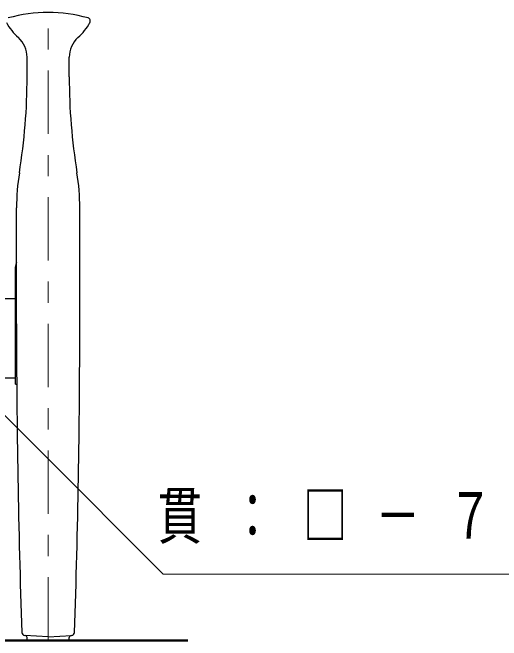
# Model space of a CAD drawing. Units: millimetres on the paper, scale 1:20. Extents: x -385 to 0, y 0 to 267.
# Drawn here: x -213.36 to -190.18, y 106.94 to 136.69 of the extents above; entities that cross this region are included whole.
import ezdxf

# ---------------------------------------------------------------- set-up
doc = ezdxf.new("R2010")
doc.units = ezdxf.units.MM
doc.linetypes.add('USER2', pattern=[6, 3, -1, 1, -1])
doc.layers.add('1_20', color=7, linetype='Continuous', lineweight=25)
doc.styles.add('ＭＳ ゴシック', font='')
doc.styles.get('ＭＳ ゴシック').set_extended_font_data('MS Gothic')

msp = doc.modelspace()

# ---------------------------------------------------------------- linework, layer by layer
at = {"layer": '1_20', "linetype": 'USER2', "lineweight": 13}
msp.add_line((-211.675, 106.94), (-211.675, 136.689), dxfattribs=at)
at = {"layer": '1_20', "color": 4}
for p, q in [((-212.675, 133.648), (-212.675, 134.572)), ((-210.675, 133.648), (-210.675, 134.572)), ((-213.175, 121.94), (-213.175, 127.433)), ((-210.175, 121.94), (-210.175, 127.433)), ((-211.675, 107.115), (-212.783, 107.173)), ((-211.675, 107.115), (-210.567, 107.173)), ((-212.675, 106.94), (-212.675, 107.073)), ((-210.675, 106.94), (-210.675, 107.073))]:
    msp.add_line(p, q, dxfattribs=at)
at = {"layer": '1_20', "color": 131}
msp.add_line((-213.225, 119.09), (-213.225, 124.64), dxfattribs=at)
at = {"layer": '1_20'}
for p, q in [((-303.625, 123.14), (-213.225, 123.14)), ((-303.625, 119.39), (-213.225, 119.39)), ((-213.225, 119.09), (-213.162, 119.09)), ((-210.675, 106.94), (-212.675, 106.94))]:
    msp.add_line(p, q, dxfattribs=at)
at = {"layer": '1_20', "lineweight": 50}
msp.add_line((-313.258, 106.94), (-205.051, 106.94), dxfattribs=at)
at = {"layer": '1_20', "lineweight": 13}
msp.add_lwpolyline([(-217.822, 121.688), (-206.226, 110.087), (-166.988, 110.087)], dxfattribs=at)
at = {"layer": '1_20', "color": 4}
for centre, radius, start, end in [((-211.675, 129.57), 7.12, 74.6079, 105.3921), ((-209.825, 136.29), 0.15, 326.7941, 74.6079), ((-211.231, 137.558), 2.771, 208.9351, 227.922), ((-212.118, 137.558), 2.771, 312.0779, 331.0649), ((-213.928, 134.572), 1.253, 0, 47.922), ((-209.422, 134.572), 1.253, 132.078, 180), ((-241.13, 133.648), 28.456, 350.7997, 0), ((-182.219, 133.648), 28.456, 180, 189.2003), ((-202.764, 127.433), 10.411, 170.7997, 180), ((-220.586, 127.433), 10.411, 0, 9.2003), ((214.422, 121.94), 427.597, 180, 181.95969), ((-637.772, 121.94), 427.597, 358.04031, 0), ((-212.775, 107.323), 0.15, 181.9597, 267), ((-212.775, 107.073), 0.1, 0, 87), ((-210.575, 107.073), 0.1, 93, 180), ((-210.575, 107.323), 0.15, 273, 358.0403)]:
    msp.add_arc(centre, radius, start, end, dxfattribs=at)
at = {"layer": '1_20', "color": 131}
msp.add_arc((-212.775, 124.64), 0.45, 152.734, 180, dxfattribs=at)

# ---------------------------------------------------------------- texts
at = {"layer": '1_20', "insert": (-206.475, 112.737), "char_height": 2.199, "attachment_point": 4, "style": 'ＭＳ ゴシック'}
msp.add_mtext('\\T1.64;\\W0.7;貫：□－７５×４５×３．２', dxfattribs=at)

doc.saveas('drawing.dxf')
